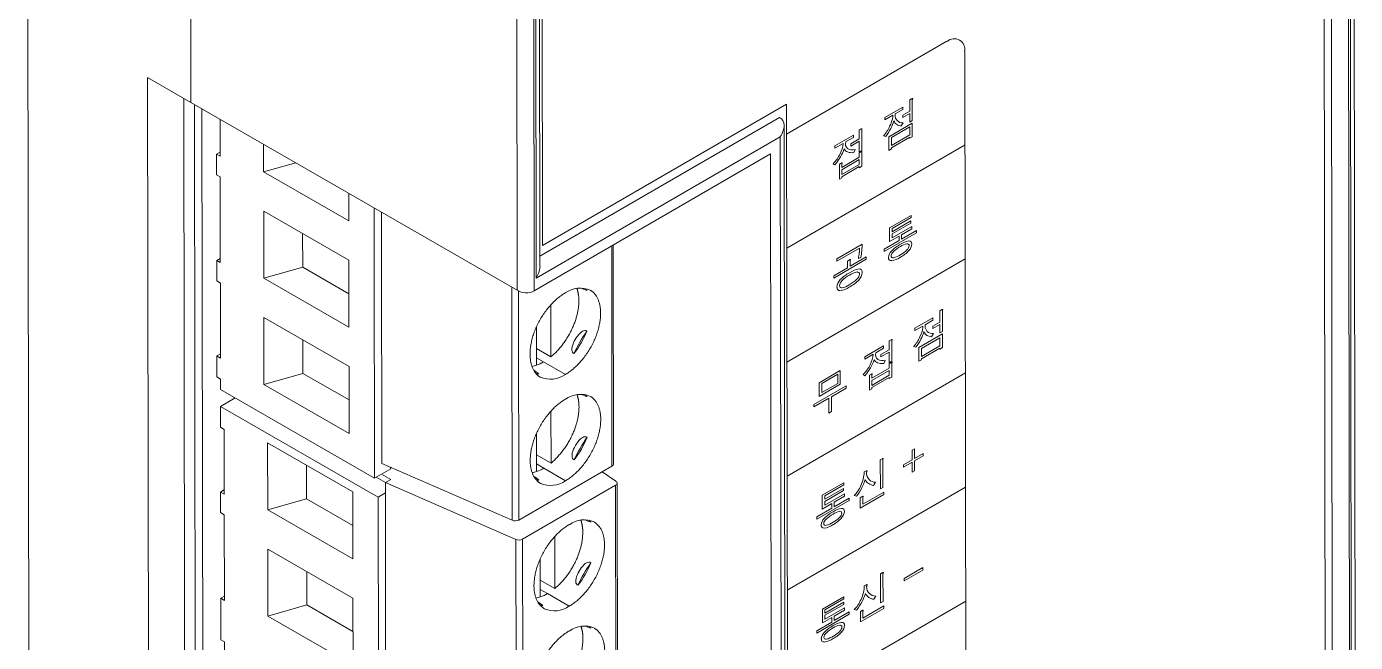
# Model space of a CAD drawing. Header units: millimetres. Extents: x 8533 to 164433, y 5768 to 115327.
# Drawn here: x 71557 to 72464, y 109685 to 110106 of the extents above; entities that cross this region are included whole.
import ezdxf

# ---------------------------------------------------------------- set-up
doc = ezdxf.new("R2010")
doc.units = ezdxf.units.MM
doc.header["$LTSCALE"] = 250
doc.layers.add('Smoke', color=5, linetype='Continuous')

msp = doc.modelspace()

# ---------------------------------------------------------------- linework, layer by layer
at = {"layer": 'Smoke', "color": 7, "linetype": 'Continuous', "lineweight": 20}
for p, q in [((72443.73, 109542.55, -0.36), (72441.91, 110892.14, -0.36)), ((72446.85, 110893.58, -0.36), (72448.67, 109546.83, -0.36)), ((72458.61, 110893.25, -0.36), (72460.43, 109546.49, -0.36)), ((72461.65, 109547.2, -0.36), (72459.84, 110893.96, -0.36)), ((72464.28, 109550.32, -0.36), (72462.47, 110897.09, -0.36)), ((71558.34, 109417.08, -0.36), (71556.53, 110763.85, -0.36)), ((71668.8, 110053.77, -0.36), (71667.93, 110699.73, -0.36)), ((71907.2, 109941.54, -0.36), (71906.34, 110575, -0.36)), ((71908.03, 110582.93, -0.36), (71908.87, 109955.98, -0.36)), ((71890.73, 110571.5, -0.36), (71891.6, 109925.54, -0.36)), ((71902.48, 110571.16, -0.36), (71903.35, 109925.2, -0.36)), ((71904.57, 109933.77, -0.36), (71903.71, 110571.87, -0.36)), ((72075.73, 110032.18, -0.36), (72185.2, 110095.58, -0.36)), ((72197.57, 110088.46, -0.36), (72198.38, 109493.78, -0.36)), ((71639.23, 110070.79, -0.36), (71640.07, 109447.55, -0.36)), ((71668.8, 110053.77, -0.36), (71639.23, 110070.79, -0.36)), ((71664, 110050.54, -0.36), (71663.99, 110056.54, -0.36)), ((71664, 110050.54, -0.36), (71664.46, 109707.79, -0.36)), ((71668.8, 110053.77, -0.36), (71891.6, 109925.54, -0.36)), ((71671.27, 110052.35, -0.36), (71672.07, 109457.67, -0.36)), ((71677.17, 109454.74, -0.36), (71676.36, 110049.42, -0.36)), ((71908.87, 109955.98, -0.36), (72075.7, 110052.61, -0.36)), ((72075.7, 110052.61, -0.36), (72076.74, 109279.98, -0.36)), ((72142.87, 110043.56, -0.36), (72155.01, 110050.59, -0.36)), ((72149.81, 110046.01, -0.36), (72155.01, 110049.02, -0.36)), ((72155.01, 110049.02, -0.36), (72155.01, 110050.59, -0.36)), ((72159.85, 110047.78, -0.36), (72155.07, 110045.01, -0.36)), ((72161.05, 110056.18, -0.36), (72159.84, 110055.48, -0.36)), ((72159.84, 110055.48, -0.36), (72159.85, 110047.78, -0.36)), ((72161.57, 110041.33, -0.36), (72161.55, 110055.37, -0.36)), ((71688.78, 110016.99, -0.36), (71688.74, 110042.29, -0.36)), ((72070.77, 110043.6, -0.36), (71907.19, 109948.86, -0.36)), ((72142.87, 110041.99, -0.36), (72148.18, 110045.06, -0.36)), ((72142.87, 110043.56, -0.36), (72142.87, 110041.99, -0.36)), ((72145.55, 110030.39, -0.36), (72161.57, 110039.67, -0.36)), ((72148.18, 110045.06, -0.36), (72148.18, 110044.1, -0.36)), ((72149.81, 110045.11, -0.36), (72149.81, 110046.01, -0.36)), ((72154.08, 110037.8, -0.36), (72155.43, 110039.9, -0.36)), ((72155.07, 110043.41, -0.36), (72159.85, 110046.18, -0.36)), ((72155.07, 110045.01, -0.36), (72155.07, 110043.41, -0.36)), ((72159.85, 110046.18, -0.36), (72159.86, 110040.34, -0.36)), ((72159.86, 110040.34, -0.36), (72161.57, 110041.33, -0.36)), ((72161.59, 110030.37, -0.36), (72161.57, 110039.67, -0.36)), ((72071.4, 110030.39, -0.36), (71904.57, 109933.77, -0.36)), ((72072.45, 109258.19, -0.36), (72071.4, 110030.39, -0.36)), ((72075.07, 109265.97, -0.36), (72074.03, 110038.17, -0.36)), ((72108.69, 110024.14, -0.36), (72121.41, 110031.51, -0.36)), ((72116.06, 110026.81, -0.36), (72121.42, 110029.91, -0.36)), ((72121.42, 110029.91, -0.36), (72121.41, 110031.51, -0.36)), ((72126.69, 110035.7, -0.36), (72125.31, 110034.9, -0.36)), ((72125.31, 110034.9, -0.36), (72125.32, 110028.89, -0.36)), ((72127.02, 110021, -0.36), (72127, 110034.86, -0.36)), ((72141.95, 110031.04, -0.36), (72143.41, 110030.61, -0.36)), ((72145.55, 110030.39, -0.36), (72145.56, 110021.06, -0.36)), ((72147.29, 110029.8, -0.36), (72159.82, 110037.06, -0.36)), ((72159.82, 110031.57, -0.36), (72147.29, 110024.31, -0.36)), ((72147.29, 110029.8, -0.36), (72147.29, 110024.31, -0.36)), ((72147.3, 110022.77, -0.36), (72159.82, 110030.02, -0.36)), ((72159.82, 110037.06, -0.36), (72159.82, 110031.57, -0.36)), ((72159.82, 110030.02, -0.36), (72159.83, 110029.35, -0.36)), ((72159.83, 110029.35, -0.36), (72161.59, 110030.37, -0.36)), ((71718.47, 110006.32, -0.36), (71718.45, 110025.2, -0.36)), ((72075.84, 109954.28, -0.36), (72197.66, 110024.83, -0.36)), ((72108.69, 110022.54, -0.36), (72114.35, 110025.82, -0.36)), ((72108.69, 110024.14, -0.36), (72108.69, 110022.54, -0.36)), ((72119.61, 110025.58, -0.36), (72125.32, 110028.89, -0.36)), ((72119.61, 110023.95, -0.36), (72125.32, 110027.26, -0.36)), ((72119.61, 110025.58, -0.36), (72119.61, 110023.95, -0.36)), ((72121.53, 110019.51, -0.36), (72122.56, 110021.65, -0.36)), ((72125.32, 110027.26, -0.36), (72125.33, 110020.02, -0.36)), ((72125.33, 110020.02, -0.36), (72127.02, 110021, -0.36)), ((72145.56, 110021.06, -0.36), (72147.3, 110022.07, -0.36)), ((72147.3, 110022.07, -0.36), (72147.3, 110022.77, -0.36)), ((71686.3, 110018.42, -0.36), (71688.77, 110019.85, -0.36)), ((71686.32, 110004.42, -0.36), (71686.3, 110018.42, -0.36)), ((71688.78, 110016.99, -0.36), (71686.3, 110018.42, -0.36)), ((71718.47, 110006.32, -0.36), (71740.43, 110012.54, -0.36)), ((71903.35, 109925.2, -0.36), (72064.62, 110018.6, -0.36)), ((72064.62, 110018.6, -0.36), (72065.46, 109395.36, -0.36)), ((72107.57, 110011.92, -0.36), (72108.71, 110011.12, -0.36)), ((72113.08, 110012.29, -0.36), (72111.8, 110011.54, -0.36)), ((72111.8, 110011.54, -0.36), (72111.81, 110001.34, -0.36)), ((72125.33, 110016.3, -0.36), (72113.44, 110009.41, -0.36)), ((72113.44, 110007.84, -0.36), (72125.34, 110014.73, -0.36)), ((72113.44, 110009.41, -0.36), (72113.44, 110011.62, -0.36)), ((72125.34, 110011.48, -0.36), (72113.45, 110004.59, -0.36)), ((72126.44, 110020.02, -0.36), (72125.33, 110019.38, -0.36)), ((72125.33, 110019.38, -0.36), (72125.33, 110016.3, -0.36)), ((72125.34, 110014.73, -0.36), (72125.34, 110011.48, -0.36)), ((72127.03, 110010.16, -0.36), (72127.02, 110019.34, -0.36)), ((71686.32, 110004.42, -0.36), (71688.79, 110002.99, -0.36)), ((71688.87, 109944.44, -0.36), (71688.79, 110002.99, -0.36)), ((71688.79, 110002.85, -0.36), (71688.79, 110002.99, -0.36)), ((71776.65, 109972.84, -0.36), (71718.47, 110006.32, -0.36)), ((72113.44, 110007.84, -0.36), (72113.45, 110004.59, -0.36)), ((72113.45, 110003.07, -0.36), (72125.34, 110009.96, -0.36)), ((72113.45, 110002.29, -0.36), (72113.45, 110003.07, -0.36)), ((72125.34, 110009.18, -0.36), (72127.03, 110010.16, -0.36)), ((72125.34, 110009.96, -0.36), (72125.34, 110009.18, -0.36)), ((72111.81, 110001.34, -0.36), (72113.45, 110002.29, -0.36)), ((71776.62, 109991.71, -0.36), (71776.65, 109972.84, -0.36)), ((71718.51, 109979.47, -0.36), (71776.69, 109945.99, -0.36)), ((71718.57, 109933.77, -0.36), (71718.51, 109979.47, -0.36)), ((71793.99, 109952.41, -0.36), (71793.95, 109981.74, -0.36)), ((71798.94, 109955.27, -0.36), (71798.9, 109978.89, -0.36)), ((72146.06, 109968.17, -0.36), (72160.73, 109976.66, -0.36)), ((72147.77, 109967.7, -0.36), (72160.73, 109975.21, -0.36)), ((72160.73, 109975.21, -0.36), (72160.73, 109976.66, -0.36)), ((72146.06, 109968.17, -0.36), (72146.08, 109958.75, -0.36)), ((72147.78, 109965.41, -0.36), (72147.77, 109967.7, -0.36)), ((72160.63, 109972.85, -0.36), (72147.78, 109965.41, -0.36)), ((72147.78, 109963.95, -0.36), (72160.63, 109971.4, -0.36)), ((72161.19, 109969.07, -0.36), (72147.78, 109961.31, -0.36)), ((72154.2, 109963.46, -0.36), (72161.19, 109967.51, -0.36)), ((72164.41, 109966.23, -0.36), (72154.21, 109960.32, -0.36)), ((72160.63, 109971.4, -0.36), (72160.63, 109972.85, -0.36)), ((72161.19, 109967.51, -0.36), (72161.19, 109969.07, -0.36)), ((72164.41, 109964.63, -0.36), (72164.41, 109966.23, -0.36)), ((71745.15, 109941.3, -0.36), (71745.12, 109964.15, -0.36)), ((72110.1, 109946.99, -0.36), (72127.25, 109956.93, -0.36)), ((72142.36, 109951.86, -0.36), (72164.41, 109964.63, -0.36)), ((72152.57, 109959.37, -0.36), (72142.36, 109953.46, -0.36)), ((72146.08, 109958.75, -0.36), (72152.57, 109962.51, -0.36)), ((72147.78, 109961.31, -0.36), (72147.78, 109963.95, -0.36)), ((72152.57, 109962.51, -0.36), (72152.57, 109959.37, -0.36)), ((72154.21, 109960.32, -0.36), (72154.2, 109963.46, -0.36)), ((71794.2, 109797.2, -0.36), (71793.99, 109952.41, -0.36)), ((71799.13, 109807.2, -0.36), (71798.94, 109955.27, -0.36)), ((71956.43, 109805.42, -0.36), (71956.23, 109955.83, -0.36)), ((71957.46, 109806.83, -0.36), (71957.25, 109956.42, -0.36)), ((72110.1, 109945.42, -0.36), (72125.49, 109954.34, -0.36)), ((72130.13, 109948.27, -0.36), (72119.12, 109941.89, -0.36)), ((72130.14, 109946.67, -0.36), (72130.13, 109948.27, -0.36)), ((72142.36, 109953.46, -0.36), (72142.36, 109951.86, -0.36)), ((71686.4, 109945.87, -0.36), (71688.87, 109947.3, -0.36)), ((71686.42, 109931.87, -0.36), (71686.4, 109945.87, -0.36)), ((71688.87, 109944.44, -0.36), (71686.4, 109945.87, -0.36)), ((71718.57, 109933.77, -0.36), (71745.15, 109941.3, -0.36)), ((71776.72, 109923.14, -0.36), (71745.15, 109941.3, -0.36)), ((71776.69, 109945.99, -0.36), (71776.75, 109900.29, -0.36)), ((72075.94, 109876.37, -0.36), (72197.76, 109946.93, -0.36)), ((72107.87, 109935.38, -0.36), (72117.38, 109940.88, -0.36)), ((72107.88, 109933.78, -0.36), (72130.14, 109946.67, -0.36)), ((72110.1, 109946.99, -0.36), (72110.1, 109945.42, -0.36)), ((72118.68, 109946.23, -0.36), (72117.38, 109945.48, -0.36)), ((72117.38, 109945.48, -0.36), (72117.38, 109940.88, -0.36)), ((72119.12, 109941.89, -0.36), (72119.11, 109945.38, -0.36)), ((72124.72, 109947.29, -0.36), (72126.41, 109947.83, -0.36)), ((71686.42, 109931.87, -0.36), (71688.89, 109930.44, -0.36)), ((71688.96, 109879.17, -0.36), (71688.89, 109930.44, -0.36)), ((71776.75, 109900.29, -0.36), (71718.57, 109933.77, -0.36)), ((72107.87, 109935.38, -0.36), (72107.88, 109933.78, -0.36)), ((71888.07, 109927.57, -0.36), (71888.08, 109915.72, -0.36)), ((71892.66, 109924.98, -0.36), (71892.67, 109913.69, -0.36)), ((71888.08, 109915.72, -0.36), (71888.28, 109768.4, -0.36)), ((71892.67, 109913.68, -0.36), (71892.87, 109768.58, -0.36)), ((71914.68, 109880, -0.36), (71914.63, 109915.52, -0.36)), ((72181.59, 109912.15, -0.36), (72180.39, 109911.45, -0.36)), ((71718.61, 109906.92, -0.36), (71776.78, 109873.44, -0.36)), ((71718.67, 109861.22, -0.36), (71718.61, 109906.92, -0.36)), ((72163.41, 109899.52, -0.36), (72175.56, 109906.56, -0.36)), ((72170.36, 109901.98, -0.36), (72175.56, 109904.99, -0.36)), ((72175.56, 109904.99, -0.36), (72175.56, 109906.56, -0.36)), ((72180.4, 109903.75, -0.36), (72175.62, 109900.98, -0.36)), ((72180.39, 109911.45, -0.36), (72180.4, 109903.75, -0.36)), ((72182.12, 109897.3, -0.36), (72182.1, 109911.34, -0.36)), ((71904.79, 109874.27, -0.36), (71904.76, 109900.31, -0.36)), ((72163.41, 109897.96, -0.36), (72168.72, 109901.03, -0.36)), ((72163.41, 109899.52, -0.36), (72163.41, 109897.96, -0.36)), ((72166.1, 109886.36, -0.36), (72182.12, 109895.64, -0.36)), ((72168.72, 109901.03, -0.36), (72168.72, 109900.07, -0.36)), ((72170.36, 109901.08, -0.36), (72170.36, 109901.98, -0.36)), ((72174.62, 109893.77, -0.36), (72175.98, 109895.87, -0.36)), ((72175.62, 109899.38, -0.36), (72180.4, 109902.15, -0.36)), ((72175.62, 109900.98, -0.36), (72175.62, 109899.38, -0.36)), ((72180.4, 109902.15, -0.36), (72180.41, 109896.31, -0.36)), ((72180.41, 109896.31, -0.36), (72182.12, 109897.3, -0.36)), ((72182.13, 109886.34, -0.36), (72182.12, 109895.64, -0.36)), ((71745.25, 109868.75, -0.36), (71745.22, 109891.6, -0.36)), ((71914.68, 109880, -0.36), (71904.78, 109885.7, -0.36)), ((72129.23, 109880.11, -0.36), (72141.96, 109887.48, -0.36)), ((72136.61, 109882.78, -0.36), (72141.96, 109885.88, -0.36)), ((72140.15, 109881.55, -0.36), (72145.86, 109884.85, -0.36)), ((72141.96, 109885.88, -0.36), (72141.96, 109887.48, -0.36)), ((72147.24, 109891.67, -0.36), (72145.86, 109890.87, -0.36)), ((72145.86, 109890.87, -0.36), (72145.86, 109884.85, -0.36)), ((72147.56, 109876.97, -0.36), (72147.54, 109890.83, -0.36)), ((72162.5, 109887.01, -0.36), (72163.96, 109886.58, -0.36)), ((72166.1, 109886.36, -0.36), (72166.11, 109877.03, -0.36)), ((72167.83, 109885.77, -0.36), (72180.36, 109893.03, -0.36)), ((72167.83, 109885.77, -0.36), (72167.84, 109880.28, -0.36)), ((72180.37, 109887.53, -0.36), (72167.84, 109880.28, -0.36)), ((72167.84, 109878.74, -0.36), (72180.37, 109885.99, -0.36)), ((72180.36, 109893.03, -0.36), (72180.37, 109887.53, -0.36)), ((72180.37, 109885.32, -0.36), (72182.13, 109886.34, -0.36)), ((72180.37, 109885.99, -0.36), (72180.37, 109885.32, -0.36)), ((71686.49, 109880.6, -0.36), (71688.96, 109882.03, -0.36)), ((71686.5, 109866.32, -0.36), (71686.49, 109880.6, -0.36)), ((71688.96, 109879.17, -0.36), (71686.49, 109880.6, -0.36)), ((71904.78, 109879.39, -0.36), (71909.74, 109876.55, -0.36)), ((71909.74, 109876.55, -0.36), (71924.59, 109868, -0.36)), ((72129.23, 109880.11, -0.36), (72129.24, 109878.51, -0.36)), ((72129.24, 109878.51, -0.36), (72134.9, 109881.79, -0.36)), ((72140.15, 109881.55, -0.36), (72140.16, 109879.92, -0.36)), ((72140.16, 109879.92, -0.36), (72145.87, 109883.23, -0.36)), ((72142.08, 109875.48, -0.36), (72143.11, 109877.61, -0.36)), ((72145.87, 109883.23, -0.36), (72145.88, 109875.99, -0.36)), ((72145.88, 109875.99, -0.36), (72147.56, 109876.97, -0.36)), ((72146.98, 109875.99, -0.36), (72145.88, 109875.35, -0.36)), ((72145.88, 109875.35, -0.36), (72145.88, 109872.27, -0.36)), ((72147.58, 109866.12, -0.36), (72147.56, 109875.31, -0.36)), ((72166.11, 109877.03, -0.36), (72167.84, 109878.04, -0.36)), ((72167.84, 109878.04, -0.36), (72167.84, 109878.74, -0.36)), ((71688.98, 109864.89, -0.36), (71686.5, 109866.32, -0.36)), ((71718.67, 109861.22, -0.36), (71745.25, 109868.75, -0.36)), ((71776.81, 109850.59, -0.36), (71745.25, 109868.75, -0.36)), ((71776.78, 109873.44, -0.36), (71776.84, 109827.74, -0.36)), ((72076.05, 109798.47, -0.36), (72197.87, 109869.02, -0.36)), ((72097.95, 109862.34, -0.36), (72112.38, 109870.69, -0.36)), ((72099.71, 109861.84, -0.36), (72110.68, 109868.19, -0.36)), ((72110.68, 109868.19, -0.36), (72110.68, 109861.92, -0.36)), ((72112.4, 109861.37, -0.36), (72112.38, 109870.69, -0.36)), ((72128.12, 109867.89, -0.36), (72129.25, 109867.09, -0.36)), ((72133.63, 109868.25, -0.36), (72132.35, 109867.51, -0.36)), ((72132.35, 109867.51, -0.36), (72132.36, 109857.31, -0.36)), ((72133.99, 109865.38, -0.36), (72133.98, 109867.59, -0.36)), ((72145.88, 109872.27, -0.36), (72133.99, 109865.38, -0.36)), ((72133.99, 109863.81, -0.36), (72145.88, 109870.7, -0.36)), ((72145.89, 109867.44, -0.36), (72133.99, 109860.56, -0.36)), ((72145.88, 109870.7, -0.36), (72145.89, 109867.44, -0.36)), ((71688.99, 109857.75, -0.36), (71688.98, 109864.89, -0.36)), ((71688.99, 109857.75, -0.36), (71794.2, 109797.2, -0.36)), ((71776.84, 109827.74, -0.36), (71718.67, 109861.22, -0.36)), ((72094.34, 109847.51, -0.36), (72116.4, 109860.28, -0.36)), ((72097.95, 109862.34, -0.36), (72097.96, 109853.01, -0.36)), ((72097.96, 109853.01, -0.36), (72112.4, 109861.37, -0.36)), ((72099.71, 109861.84, -0.36), (72099.72, 109855.57, -0.36)), ((72110.68, 109861.92, -0.36), (72099.72, 109855.57, -0.36)), ((72106.42, 109852.82, -0.36), (72116.4, 109858.6, -0.36)), ((72116.4, 109858.6, -0.36), (72116.4, 109860.28, -0.36)), ((72132.36, 109857.31, -0.36), (72134, 109858.26, -0.36)), ((72133.99, 109863.81, -0.36), (72133.99, 109860.56, -0.36)), ((72134, 109859.04, -0.36), (72145.89, 109865.93, -0.36)), ((72134, 109858.26, -0.36), (72134, 109859.04, -0.36)), ((72145.89, 109865.15, -0.36), (72147.58, 109866.12, -0.36)), ((72145.89, 109865.93, -0.36), (72145.89, 109865.15, -0.36)), ((71689.01, 109846.21, -0.36), (71699, 109851.99, -0.36)), ((72094.35, 109845.82, -0.36), (72104.63, 109851.78, -0.36)), ((72104.63, 109851.78, -0.36), (72104.65, 109841.61, -0.36)), ((72106.43, 109842.64, -0.36), (72106.42, 109852.82, -0.36)), ((71689.02, 109831.93, -0.36), (71689.01, 109846.21, -0.36)), ((71689.01, 109846.21, -0.36), (71796.69, 109784.23, -0.36)), ((71914.78, 109807.45, -0.36), (71914.73, 109842.97, -0.36)), ((72094.34, 109847.51, -0.36), (72094.35, 109845.82, -0.36)), ((72104.65, 109841.61, -0.36), (72106.43, 109842.64, -0.36)), ((71689.02, 109831.93, -0.36), (71691.5, 109830.5, -0.36)), ((71691.56, 109786.23, -0.36), (71691.5, 109830.5, -0.36)), ((71721.2, 109821.26, -0.36), (71779.37, 109787.78, -0.36)), ((71721.26, 109775.56, -0.36), (71721.2, 109821.26, -0.36)), ((71904.89, 109801.73, -0.36), (71904.85, 109827.76, -0.36)), ((71914.78, 109807.45, -0.36), (71904.87, 109813.15, -0.36)), ((72163.03, 109817.17, -0.36), (72161.47, 109816.27, -0.36)), ((72161.47, 109816.27, -0.36), (72161.48, 109809.61, -0.36)), ((72163.03, 109817.17, -0.36), (72163.04, 109810.52, -0.36)), ((72168.9, 109813.91, -0.36), (72163.04, 109810.52, -0.36)), ((72163.04, 109808.92, -0.36), (72168.9, 109812.31, -0.36)), ((72168.9, 109812.31, -0.36), (72168.9, 109813.91, -0.36)), ((71747.84, 109783.09, -0.36), (71747.81, 109805.94, -0.36)), ((71794.2, 109797.2, -0.36), (71805.32, 109803.64, -0.36)), ((71888.28, 109768.4, -0.36), (71799.13, 109807.2, -0.36)), ((71805.32, 109803.64, -0.36), (71804.86, 109804.71, -0.36)), ((71956.43, 109805.4, -0.36), (71892.87, 109768.58, -0.36)), ((71904.88, 109806.85, -0.36), (71909.83, 109804, -0.36)), ((71909.83, 109804, -0.36), (71924.69, 109795.45, -0.36)), ((72140.89, 109810.28, -0.36), (72139.73, 109809.62, -0.36)), ((72139.73, 109809.62, -0.36), (72139.76, 109789.82, -0.36)), ((72141.47, 109790.81, -0.36), (72141.44, 109809.5, -0.36)), ((72161.48, 109809.61, -0.36), (72155.64, 109806.23, -0.36)), ((72155.64, 109806.23, -0.36), (72155.65, 109804.64, -0.36)), ((72155.65, 109804.64, -0.36), (72161.48, 109808.02, -0.36)), ((72161.48, 109808.02, -0.36), (72161.49, 109801.21, -0.36)), ((72163.05, 109802.12, -0.36), (72163.04, 109808.92, -0.36)), ((71801.75, 109794.16, -0.36), (71795.33, 109797.85, -0.36)), ((71798.92, 109799.93, -0.36), (71805.33, 109796.24, -0.36)), ((71805.33, 109796.24, -0.36), (71801.63, 109794.09, -0.36)), ((71801.63, 109794.09, -0.36), (71890.77, 109755.28, -0.36)), ((71801.63, 109794.09, -0.36), (71801.64, 109787.09, -0.36)), ((71959.14, 109795.01, -0.36), (71949.75, 109801.53, -0.36)), ((71959.95, 109793.72, -0.36), (71960.24, 109576.07, -0.36)), ((72100.05, 109785.47, -0.36), (72114.71, 109793.96, -0.36)), ((72114.71, 109792.5, -0.36), (72114.71, 109793.96, -0.36)), ((72130.08, 109802.1, -0.36), (72128.69, 109801.39, -0.36)), ((72135.18, 109792.2, -0.36), (72136.48, 109794.44, -0.36)), ((72161.49, 109801.21, -0.36), (72163.05, 109802.12, -0.36)), ((71689.08, 109787.66, -0.36), (71691.56, 109789.09, -0.36)), ((71689.1, 109773.66, -0.36), (71689.08, 109787.66, -0.36)), ((71691.56, 109786.23, -0.36), (71689.08, 109787.66, -0.36)), ((71779.37, 109787.78, -0.36), (71779.43, 109742.08, -0.36)), ((71796.69, 109784.23, -0.36), (71801.64, 109787.09, -0.36)), ((71801.82, 109648.99, -0.36), (71801.64, 109787.09, -0.36)), ((71895.36, 109755.47, -0.36), (71958.92, 109792.29, -0.36)), ((71958.92, 109792.29, -0.36), (71959.22, 109574.64, -0.36)), ((72076.15, 109720.56, -0.36), (72197.97, 109791.12, -0.36)), ((72100.05, 109785.47, -0.36), (72100.06, 109776.05, -0.36)), ((72101.76, 109785, -0.36), (72114.71, 109792.5, -0.36)), ((72114.61, 109790.15, -0.36), (72101.76, 109782.71, -0.36)), ((72101.76, 109781.25, -0.36), (72114.61, 109788.69, -0.36)), ((72101.76, 109782.71, -0.36), (72101.76, 109785, -0.36)), ((72115.17, 109786.37, -0.36), (72101.77, 109778.61, -0.36)), ((72108.19, 109780.76, -0.36), (72115.17, 109784.8, -0.36)), ((72114.61, 109788.69, -0.36), (72114.61, 109790.15, -0.36)), ((72115.17, 109784.8, -0.36), (72115.17, 109786.37, -0.36)), ((72121.85, 109785.26, -0.36), (72123.38, 109784.84, -0.36)), ((72127.33, 109784.54, -0.36), (72126.05, 109783.8, -0.36)), ((72126.06, 109776.71, -0.36), (72142.13, 109786.02, -0.36)), ((72142.13, 109787.64, -0.36), (72127.77, 109779.33, -0.36)), ((72139.76, 109789.82, -0.36), (72141.47, 109790.81, -0.36)), ((72142.13, 109786.02, -0.36), (72142.13, 109787.64, -0.36)), ((71721.26, 109775.56, -0.36), (71747.84, 109783.09, -0.36)), ((71779.43, 109742.08, -0.36), (71721.26, 109775.56, -0.36)), ((71779.4, 109764.93, -0.36), (71747.84, 109783.09, -0.36)), ((71796.99, 109566.44, -0.36), (71796.69, 109784.23, -0.36)), ((72106.55, 109776.67, -0.36), (72096.34, 109770.76, -0.36)), ((72096.35, 109769.16, -0.36), (72118.4, 109781.93, -0.36)), ((72100.06, 109776.05, -0.36), (72106.55, 109779.81, -0.36)), ((72101.77, 109778.61, -0.36), (72101.76, 109781.25, -0.36)), ((72106.55, 109779.81, -0.36), (72106.55, 109776.67, -0.36)), ((72118.4, 109783.53, -0.36), (72108.19, 109777.62, -0.36)), ((72108.19, 109777.62, -0.36), (72108.19, 109780.76, -0.36)), ((72118.4, 109781.93, -0.36), (72118.4, 109783.53, -0.36)), ((72126.05, 109783.8, -0.36), (72126.06, 109776.71, -0.36)), ((72127.77, 109779.33, -0.36), (72127.76, 109783.86, -0.36)), ((71689.1, 109773.66, -0.36), (71691.58, 109772.23, -0.36)), ((71691.66, 109713.68, -0.36), (71691.58, 109772.23, -0.36)), ((72096.34, 109770.76, -0.36), (72096.35, 109769.16, -0.36)), ((71917.37, 109721.79, -0.36), (71917.32, 109757.31, -0.36)), ((71721.29, 109748.71, -0.36), (71779.47, 109715.23, -0.36)), ((71721.36, 109703.01, -0.36), (71721.29, 109748.71, -0.36)), ((71890.77, 109755.28, -0.36), (71891.26, 109392.54, -0.36)), ((71895.36, 109755.47, -0.36), (71895.85, 109392.73, -0.36)), ((71907.48, 109716.06, -0.36), (71907.44, 109742.1, -0.36)), ((71747.94, 109710.54, -0.36), (71747.91, 109733.39, -0.36)), ((72140.99, 109732.52, -0.36), (72139.84, 109731.85, -0.36)), ((72139.84, 109731.85, -0.36), (72139.86, 109712.05, -0.36)), ((72141.57, 109713.04, -0.36), (72141.55, 109731.73, -0.36)), ((72156, 109728.61, -0.36), (72168.83, 109736.04, -0.36)), ((72156, 109727.01, -0.36), (72168.83, 109734.44, -0.36)), ((72168.83, 109734.44, -0.36), (72168.83, 109736.04, -0.36)), ((71917.37, 109721.79, -0.36), (71907.46, 109727.49, -0.36)), ((71907.47, 109721.18, -0.36), (71912.42, 109718.33, -0.36)), ((72130.18, 109724.34, -0.36), (72128.8, 109723.62, -0.36)), ((72156, 109728.61, -0.36), (72156, 109727.01, -0.36)), ((71689.18, 109715.11, -0.36), (71691.65, 109716.54, -0.36)), ((71689.2, 109701.11, -0.36), (71689.18, 109715.11, -0.36)), ((71691.66, 109713.68, -0.36), (71689.18, 109715.11, -0.36)), ((71779.47, 109715.23, -0.36), (71779.53, 109669.53, -0.36)), ((71912.42, 109718.33, -0.36), (71927.28, 109709.79, -0.36)), ((72076.26, 109642.66, -0.36), (72198.08, 109713.21, -0.36)), ((72100.15, 109707.7, -0.36), (72114.81, 109716.19, -0.36)), ((72101.86, 109707.24, -0.36), (72114.82, 109714.74, -0.36)), ((72114.72, 109712.38, -0.36), (72101.87, 109704.94, -0.36)), ((72114.72, 109710.93, -0.36), (72114.72, 109712.38, -0.36)), ((72114.82, 109714.74, -0.36), (72114.81, 109716.19, -0.36)), ((72135.28, 109714.43, -0.36), (72136.59, 109716.67, -0.36)), ((72139.86, 109712.05, -0.36), (72141.57, 109713.04, -0.36)), ((71664.48, 109693.51, -0.36), (71664.46, 109707.79, -0.36)), ((71721.36, 109703.01, -0.36), (71747.94, 109710.54, -0.36)), ((71779.53, 109669.53, -0.36), (71721.36, 109703.01, -0.36)), ((71779.5, 109692.38, -0.36), (71747.94, 109710.54, -0.36)), ((72096.45, 109691.39, -0.36), (72118.5, 109704.17, -0.36)), ((72100.15, 109707.7, -0.36), (72100.17, 109698.29, -0.36)), ((72101.87, 109704.94, -0.36), (72101.86, 109707.24, -0.36)), ((72101.87, 109703.49, -0.36), (72114.72, 109710.93, -0.36)), ((72115.28, 109708.61, -0.36), (72101.87, 109700.84, -0.36)), ((72101.87, 109700.84, -0.36), (72101.87, 109703.49, -0.36)), ((72108.29, 109702.99, -0.36), (72115.28, 109707.04, -0.36)), ((72118.5, 109705.76, -0.36), (72108.29, 109699.85, -0.36)), ((72108.29, 109699.85, -0.36), (72108.29, 109702.99, -0.36)), ((72115.28, 109707.04, -0.36), (72115.28, 109708.61, -0.36)), ((72118.5, 109704.17, -0.36), (72118.5, 109705.76, -0.36)), ((72121.95, 109707.5, -0.36), (72123.49, 109707.08, -0.36)), ((72127.44, 109706.78, -0.36), (72126.16, 109706.03, -0.36)), ((72126.16, 109706.03, -0.36), (72126.17, 109698.94, -0.36)), ((72126.17, 109698.94, -0.36), (72142.23, 109708.25, -0.36)), ((72142.23, 109709.88, -0.36), (72127.87, 109701.56, -0.36)), ((72127.87, 109701.56, -0.36), (72127.87, 109706.09, -0.36)), ((72142.23, 109708.25, -0.36), (72142.23, 109709.88, -0.36)), ((71689.22, 109686.83, -0.36), (71689.2, 109701.11, -0.36)), ((72106.66, 109698.9, -0.36), (72096.45, 109692.99, -0.36)), ((72100.17, 109698.29, -0.36), (72106.66, 109702.04, -0.36)), ((72106.66, 109702.04, -0.36), (72106.66, 109698.9, -0.36)), ((71664.48, 109693.51, -0.36), (71664.79, 109461.86, -0.36)), ((71689.22, 109686.83, -0.36), (71691.7, 109685.4, -0.36)), ((71691.75, 109648.41, -0.36), (71691.7, 109685.4, -0.36)), ((72096.45, 109692.99, -0.36), (72096.45, 109691.39, -0.36))]:
    msp.add_line(p, q, dxfattribs=at)
for centre, radius, start, end in [((72190.3, 110090.13, -0.36), 7.19, 347.02014, 133.13484), ((72068.15, 110038.31, -0.36), 5.88, 358.63444, 63.70518), ((72131.21, 110045.99, -0.36), 17.12, 330.10235, 353.65753), ((72122.74, 110048.99, -0.36), 27.39, 331.76169, 343.69058), ((72153.04, 110042.4, -0.36), 4.18, 195.36579, 241.05497), ((72154.99, 110045.06, -0.36), 5.18, 179.49392, 224.21881), ((72154.4, 110044.45, -0.36), 6.66, 239.34816, 267.23998), ((72154.88, 110044.8, -0.36), 4.92, 222.9581, 276.47738), ((72057.65, 110039.6, -0.36), 16.5, 326.20323, 355.0036), ((72123.21, 110047.56, -0.36), 25.01, 318.61754, 336.12264), ((72119.5, 110049.62, -0.36), 30.56, 321.51961, 333.58928), ((72095.43, 110027.63, -0.36), 19.02, 332.00616, 354.52267), ((72085.55, 110032.32, -0.36), 31.21, 329.70854, 340.71957), ((72119.02, 110024.35, -0.36), 4.65, 210.16449, 248.60796), ((72120, 110025.42, -0.36), 4.1, 160.53566, 230.60975), ((72120.66, 110028.46, -0.36), 7.02, 242.41252, 285.59284), ((72085.97, 110031.82, -0.36), 29.37, 317.34436, 333.45887), ((72073.14, 110039.98, -0.36), 45.79, 320.93912, 329.25859), ((72120.36, 110028.04, -0.36), 8.6, 249.32488, 277.82894), ((72127.36, 110018.94, -0.36), 1.4, 96.87412, 130.3817), ((72165.44, 109934.69, -0.36), 25.25, 118.24541, 135.8333), ((72160.52, 109944.96, -0.36), 12.55, 102.03591, 124.00083), ((72161.52, 109945.44, -0.36), 13.99, 99.43364, 124.93164), ((72158.35, 109956.17, -0.36), 1.07, 353.13013, 113.22663), ((72154.2, 109957.67, -0.36), 7.08, 315.17078, 355.70885), ((72159.52, 109957.5, -0.36), 1.69, 348.28956, 99.58066), ((72096.29, 109954.16, -0.36), 29.25, 346.42508, 353.82976), ((72086.73, 109955.97, -0.36), 40.51, 348.40123, 354.94969), ((72151.9, 109947.38, -0.36), 6.64, 132.94925, 175.28233), ((72147.1, 109947.51, -0.36), 1.78, 166.97794, 277.93643), ((72151.55, 109948.3, -0.36), 4.53, 128.97729, 172.3117), ((72148.23, 109948.78, -0.36), 1.14, 174.21166, 293.25545), ((72145.17, 109959.97, -0.36), 14.46, 278.71326, 305.0659), ((72164.09, 109935.75, -0.36), 22.3, 118.37098, 133.73929), ((72145.4, 109961.92, -0.36), 14.65, 283.09051, 303.8792), ((72143.42, 109966.81, -0.36), 21.25, 298.31633, 318.18224), ((72144.86, 109965.85, -0.36), 18.32, 298.43536, 315.48962), ((72154.79, 109956.55, -0.36), 4.68, 311.39038, 353.64653), ((71890.82, 109942.98, -0.36), 16.5, 326.20323, 355.0036), ((72119.33, 109945.6, -0.36), 0.878, 87.60851, 135.25196), ((72128.41, 109923.6, -0.36), 16.87, 100.86435, 125.06478), ((72125.37, 109938.16, -0.36), 1.97, 343.80033, 93.91806), ((72117.55, 109927.31, -0.36), 7.48, 135.66919, 177.8049), ((72117.2, 109927.94, -0.36), 5.41, 132.55636, 173.49755), ((72131.01, 109914.14, -0.36), 26.36, 117.86935, 135.64134), ((72128.74, 109917.21, -0.36), 21.21, 118.39269, 135.91893), ((72107.26, 109949.9, -0.36), 23.56, 298.26298, 314.83738), ((72106.14, 109951.01, -0.36), 26.46, 297.95069, 316.20809), ((72126.33, 109924.72, -0.36), 13.51, 100.48893, 124.52617), ((72120.44, 109937.19, -0.36), 5.21, 310.57826, 352.19466), ((72124.26, 109936.65, -0.36), 1.31, 352.96555, 106.07787), ((72119.85, 109938.07, -0.36), 7.55, 315.0713, 356.26228), ((71897.82, 109934.6, -0.36), 10.91, 235.4905, 300.44421), ((71934.79, 109908.98, -0.36), 17.94, 67.56075, 124.92567), ((71946.46, 109948.3, -0.36), 24.03, 242.85537, 252.52361), ((72112.06, 109927.19, -0.36), 1.94, 168.42183, 273.20917), ((72113.12, 109928.47, -0.36), 1.26, 176.02592, 286.72102), ((72110.37, 109939.11, -0.36), 14.05, 277.37019, 305.42742), ((72111.33, 109939.51, -0.36), 12.53, 280.01569, 304.38876), ((71884.73, 109918.77, -0.36), 58.5, 321.31113, 338.84385), ((72040.66, 109829.02, -0.36), 122.42, 145.90125, 154.25373), ((72143.75, 109903.53, -0.36), 25.01, 318.61754, 336.12264), ((72151.76, 109901.96, -0.36), 17.12, 330.10235, 353.65753), ((72143.28, 109904.96, -0.36), 27.39, 331.76169, 343.69058), ((72173.58, 109898.37, -0.36), 4.18, 195.36579, 241.05497), ((72175.54, 109901.03, -0.36), 5.18, 179.49392, 224.21881), ((72174.94, 109900.42, -0.36), 6.66, 239.34816, 267.23998), ((72175.42, 109900.77, -0.36), 4.92, 222.9581, 276.47738), ((72140.05, 109905.59, -0.36), 30.56, 321.51961, 333.58928), ((71895.89, 109900.11, -0.36), 27.33, 289.02069, 300.44684), ((72115.98, 109883.6, -0.36), 19.02, 332.00616, 354.52267), ((72106.09, 109888.29, -0.36), 31.21, 329.70854, 340.71957), ((72139.57, 109880.32, -0.36), 4.65, 210.16449, 248.60796), ((72140.55, 109881.38, -0.36), 4.1, 160.53566, 230.60975), ((72140.9, 109884.01, -0.36), 8.6, 249.32488, 277.82894), ((72141.2, 109884.43, -0.36), 7.02, 242.41252, 285.59284), ((72147.91, 109874.9, -0.36), 1.4, 96.87412, 130.3817), ((71898.16, 109893.75, -0.36), 20.57, 280.2069, 288.8034), ((71890.21, 109850.55, -0.36), 24.03, 47.63137, 57.73721), ((71914.32, 109882.71, -0.36), 17.94, 247.56075, 304.92567), ((72106.52, 109887.79, -0.36), 29.37, 317.34436, 333.45887), ((72093.69, 109895.95, -0.36), 45.79, 320.93912, 329.25859), ((71934.88, 109836.43, -0.36), 17.94, 67.56075, 124.92567), ((71946.56, 109875.75, -0.36), 24.03, 242.41779, 252.52361), ((71884.83, 109846.22, -0.36), 58.5, 321.31113, 338.84385), ((72040.76, 109756.47, -0.36), 122.42, 145.90125, 154.25373), ((71895.98, 109827.56, -0.36), 27.33, 289.02069, 300.44684), ((71955.73, 109807.03, -0.36), 1.76, 293.37754, 353.28211), ((71898.26, 109821.2, -0.36), 20.57, 280.2069, 288.8034), ((71890.3, 109778, -0.36), 24.03, 47.63137, 57.73721), ((71914.42, 109810.16, -0.36), 17.94, 247.56075, 304.92567), ((71958.22, 109793.92, -0.36), 1.76, 293.37754, 353.28211), ((71958.33, 109793.57, -0.36), 1.63, 5.18505, 60.65756), ((72099.63, 109804.03, -0.36), 29.34, 336.03519, 345.60299), ((72094.74, 109807.14, -0.36), 36.37, 333.24742, 342.54563), ((72110.26, 109801.63, -0.36), 18.44, 344.61635, 359.24388), ((72134.59, 109798.43, -0.36), 5.63, 203.13563, 240.52752), ((72136.59, 109800.64, -0.36), 6.3, 178.06262, 225.14136), ((72136.31, 109800.27, -0.36), 5.83, 224.54946, 271.69056), ((72111.12, 109796.64, -0.36), 15.64, 313.31834, 326.93428), ((72102.87, 109802.24, -0.36), 26.91, 319.68999, 334.7601), ((72100.73, 109803.62, -0.36), 28.17, 326.55721, 335.88513), ((72136.29, 109799.98, -0.36), 7.87, 235.24454, 261.81907), ((72115.51, 109762.74, -0.36), 13.99, 99.43364, 124.93164), ((72113.51, 109774.8, -0.36), 1.69, 348.28956, 99.58066), ((71890.38, 109773.6, -0.36), 5.61, 248.0322, 296.38464), ((71937.59, 109751.58, -0.36), 17.15, 66.88913, 126.76158), ((71949.15, 109790.09, -0.36), 24.03, 242.41779, 252.52361), ((72105.88, 109764.68, -0.36), 6.64, 132.94925, 175.28233), ((72105.54, 109765.6, -0.36), 4.53, 128.97729, 172.3117), ((72119.42, 109751.99, -0.36), 25.25, 118.24541, 135.8333), ((72118.07, 109753.05, -0.36), 22.3, 118.37098, 133.73929), ((72099.38, 109779.22, -0.36), 14.65, 283.09051, 303.8792), ((72114.5, 109762.26, -0.36), 12.55, 102.03591, 124.00083), ((72097.41, 109784.1, -0.36), 21.25, 298.31633, 318.18224), ((72098.84, 109783.14, -0.36), 18.32, 298.43536, 315.48962), ((72108.78, 109773.85, -0.36), 4.68, 311.39038, 353.64653), ((72112.33, 109773.46, -0.36), 1.07, 353.13013, 113.22663), ((72108.18, 109774.97, -0.36), 7.08, 315.17078, 355.70885), ((72101.09, 109764.81, -0.36), 1.78, 166.97794, 277.93643), ((72102.22, 109766.08, -0.36), 1.14, 174.21166, 293.25545), ((72099.15, 109777.27, -0.36), 14.46, 278.71326, 305.0659), ((71892.87, 109760.49, -0.36), 5.61, 248.0322, 296.38464), ((71887.42, 109760.56, -0.36), 58.5, 321.31113, 338.84385), ((72043.35, 109670.81, -0.36), 122.42, 145.90125, 154.25373), ((72110.36, 109723.86, -0.36), 18.44, 344.61635, 359.24388), ((72136.7, 109722.87, -0.36), 6.3, 178.06262, 225.14136), ((71900.85, 109735.54, -0.36), 20.57, 280.2069, 288.8034), ((71892.89, 109692.34, -0.36), 24.03, 47.63137, 57.73721), ((71898.57, 109741.9, -0.36), 27.33, 289.02069, 300.44684), ((72102.98, 109724.48, -0.36), 26.91, 319.68999, 334.7601), ((72100.83, 109725.86, -0.36), 28.17, 326.55721, 335.88513), ((72099.74, 109726.26, -0.36), 29.34, 336.03519, 345.60299), ((72094.85, 109729.37, -0.36), 36.37, 333.24742, 342.54563), ((72134.69, 109720.67, -0.36), 5.63, 203.13563, 240.52752), ((72136.4, 109722.21, -0.36), 7.87, 235.24454, 261.81907), ((72136.41, 109722.5, -0.36), 5.83, 224.54946, 271.69056), ((71916.89, 109723.69, -0.36), 17.15, 246.88913, 306.76158), ((72111.23, 109718.87, -0.36), 15.64, 313.31834, 326.93428), ((71937.69, 109679.03, -0.36), 17.15, 66.88913, 126.76158), ((71949.25, 109717.54, -0.36), 24.03, 242.41779, 252.52361), ((72119.53, 109674.23, -0.36), 25.25, 118.24541, 135.8333), ((72118.17, 109675.28, -0.36), 22.3, 118.37098, 133.73929), ((72114.6, 109684.49, -0.36), 12.55, 102.03591, 124.00083), ((72115.61, 109684.97, -0.36), 13.99, 99.43364, 124.93164), ((72108.88, 109696.08, -0.36), 4.68, 311.39038, 353.64653), ((72112.44, 109695.7, -0.36), 1.07, 353.13013, 113.22663), ((72108.29, 109697.2, -0.36), 7.08, 315.17078, 355.70885), ((72113.61, 109697.03, -0.36), 1.69, 348.28956, 99.58066), ((72105.98, 109686.91, -0.36), 6.64, 132.94925, 175.28233), ((72101.19, 109687.04, -0.36), 1.78, 166.97794, 277.93643), ((72105.64, 109687.83, -0.36), 4.53, 128.97729, 172.3117), ((72102.32, 109688.32, -0.36), 1.14, 174.21166, 293.25545), ((72099.26, 109699.5, -0.36), 14.46, 278.71326, 305.0659), ((72099.49, 109701.45, -0.36), 14.65, 283.09051, 303.8792), ((72097.51, 109706.34, -0.36), 21.25, 298.31633, 318.18224), ((72098.94, 109705.38, -0.36), 18.32, 298.43536, 315.48962)]:
    msp.add_arc(centre, radius, start, end, dxfattribs=at)
for points in [[(72161.83, 110056.43, -0.36), (72161.7, 110056.47, -0.36), (72161.05, 110056.18, -0.36)], [(72161.55, 110055.37, -0.36), (72161.55, 110055.54, -0.36), (72161.6, 110055.75, -0.36)], [(72161.6, 110055.75, -0.36), (72161.65, 110055.86, -0.36), (72161.75, 110056.09, -0.36)], [(72161.75, 110056.09, -0.36), (72161.9, 110056.39, -0.36), (72161.83, 110056.43, -0.36)], [(72127.2, 110035.85, -0.36), (72127.15, 110035.97, -0.36), (72126.69, 110035.7, -0.36)], [(72127, 110034.86, -0.36), (72127, 110034.98, -0.36), (72127.02, 110035.14, -0.36)], [(72127.02, 110035.14, -0.36), (72127.05, 110035.24, -0.36), (72127.12, 110035.43, -0.36)], [(72127.12, 110035.43, -0.36), (72127.25, 110035.79, -0.36), (72127.2, 110035.85, -0.36)], [(72113.71, 110012.56, -0.36), (72113.64, 110012.61, -0.36), (72113.08, 110012.29, -0.36)], [(72113.44, 110011.62, -0.36), (72113.44, 110011.73, -0.36), (72113.49, 110011.91, -0.36)], [(72113.49, 110011.91, -0.36), (72113.51, 110011.98, -0.36), (72113.61, 110012.18, -0.36)], [(72113.61, 110012.18, -0.36), (72113.76, 110012.5, -0.36), (72113.71, 110012.56, -0.36)], [(72127.02, 110019.34, -0.36), (72127.02, 110019.45, -0.36), (72127.04, 110019.61, -0.36)], [(72127.04, 110019.61, -0.36), (72127.07, 110019.69, -0.36), (72127.14, 110019.9, -0.36)], [(72127.14, 110019.9, -0.36), (72127.27, 110020.27, -0.36), (72127.19, 110020.31, -0.36)], [(72127.08, 109952.41, -0.36), (72127.26, 109954.54, -0.36), (72127.25, 109956.93, -0.36)], [(72125.49, 109954.34, -0.36), (72125.52, 109952.7, -0.36), (72125.37, 109951.01, -0.36)], [(72119.11, 109945.38, -0.36), (72119.11, 109945.52, -0.36), (72119.16, 109945.7, -0.36)], [(72119.16, 109945.7, -0.36), (72119.21, 109945.81, -0.36), (72119.26, 109946.02, -0.36)], [(72119.26, 109946.02, -0.36), (72119.41, 109946.39, -0.36), (72119.36, 109946.45, -0.36)], [(72182.37, 109912.4, -0.36), (72182.25, 109912.44, -0.36), (72181.59, 109912.15, -0.36)], [(72182.1, 109911.34, -0.36), (72182.1, 109911.51, -0.36), (72182.15, 109911.71, -0.36)], [(72182.15, 109911.71, -0.36), (72182.2, 109911.83, -0.36), (72182.3, 109912.06, -0.36)], [(72182.3, 109912.06, -0.36), (72182.45, 109912.35, -0.36), (72182.37, 109912.4, -0.36)], [(72147.74, 109891.82, -0.36), (72147.69, 109891.93, -0.36), (72147.24, 109891.67, -0.36)], [(72147.54, 109890.83, -0.36), (72147.54, 109890.95, -0.36), (72147.57, 109891.11, -0.36)], [(72147.57, 109891.11, -0.36), (72147.59, 109891.21, -0.36), (72147.67, 109891.4, -0.36)], [(72147.67, 109891.4, -0.36), (72147.79, 109891.76, -0.36), (72147.74, 109891.82, -0.36)], [(72147.56, 109875.31, -0.36), (72147.56, 109875.42, -0.36), (72147.59, 109875.58, -0.36)], [(72147.59, 109875.58, -0.36), (72147.61, 109875.65, -0.36), (72147.69, 109875.87, -0.36)], [(72147.69, 109875.87, -0.36), (72147.81, 109876.24, -0.36), (72147.74, 109876.28, -0.36)], [(72134.26, 109868.53, -0.36), (72134.18, 109868.57, -0.36), (72133.63, 109868.25, -0.36)], [(72133.98, 109867.59, -0.36), (72133.98, 109867.7, -0.36), (72134.03, 109867.88, -0.36)], [(72134.03, 109867.88, -0.36), (72134.06, 109867.95, -0.36), (72134.16, 109868.15, -0.36)], [(72134.16, 109868.15, -0.36), (72134.31, 109868.47, -0.36), (72134.26, 109868.53, -0.36)], [(72141.69, 109810.58, -0.36), (72141.57, 109810.59, -0.36), (72140.89, 109810.28, -0.36)], [(72141.44, 109809.5, -0.36), (72141.44, 109809.67, -0.36), (72141.49, 109809.88, -0.36)], [(72141.49, 109809.88, -0.36), (72141.54, 109809.99, -0.36), (72141.64, 109810.23, -0.36)], [(72141.64, 109810.23, -0.36), (72141.79, 109810.58, -0.36), (72141.69, 109810.58, -0.36)], [(72130.63, 109802.19, -0.36), (72130.56, 109802.29, -0.36), (72130.08, 109802.1, -0.36)], [(72130.28, 109800.85, -0.36), (72130.28, 109801.06, -0.36), (72130.36, 109801.33, -0.36)], [(72130.36, 109801.33, -0.36), (72130.41, 109801.48, -0.36), (72130.53, 109801.76, -0.36)], [(72130.53, 109801.76, -0.36), (72130.71, 109802.15, -0.36), (72130.63, 109802.19, -0.36)], [(72127.96, 109784.76, -0.36), (72127.86, 109784.82, -0.36), (72127.33, 109784.54, -0.36)], [(72127.91, 109784.41, -0.36), (72128.04, 109784.72, -0.36), (72127.96, 109784.76, -0.36)], [(72127.76, 109783.86, -0.36), (72127.76, 109784.01, -0.36), (72127.81, 109784.15, -0.36)], [(72127.81, 109784.15, -0.36), (72127.84, 109784.22, -0.36), (72127.91, 109784.41, -0.36)], [(72141.8, 109732.81, -0.36), (72141.67, 109732.82, -0.36), (72140.99, 109732.52, -0.36)], [(72141.55, 109731.73, -0.36), (72141.55, 109731.91, -0.36), (72141.6, 109732.11, -0.36)], [(72141.6, 109732.11, -0.36), (72141.65, 109732.23, -0.36), (72141.75, 109732.46, -0.36)], [(72141.75, 109732.46, -0.36), (72141.9, 109732.81, -0.36), (72141.8, 109732.81, -0.36)], [(72130.74, 109724.43, -0.36), (72130.66, 109724.53, -0.36), (72130.18, 109724.34, -0.36)], [(72130.39, 109723.09, -0.36), (72130.39, 109723.29, -0.36), (72130.46, 109723.57, -0.36)], [(72130.46, 109723.57, -0.36), (72130.51, 109723.71, -0.36), (72130.64, 109723.99, -0.36)], [(72130.64, 109723.99, -0.36), (72130.81, 109724.38, -0.36), (72130.74, 109724.43, -0.36)], [(72128.07, 109706.99, -0.36), (72127.96, 109707.05, -0.36), (72127.44, 109706.78, -0.36)], [(72127.87, 109706.09, -0.36), (72127.86, 109706.24, -0.36), (72127.92, 109706.38, -0.36)], [(72127.92, 109706.38, -0.36), (72127.94, 109706.46, -0.36), (72128.02, 109706.65, -0.36)], [(72128.02, 109706.65, -0.36), (72128.14, 109706.95, -0.36), (72128.07, 109706.99, -0.36)]]:
    msp.add_open_spline(points, degree=2, dxfattribs=at)
for points, weights, knots in [([(71907.47, 109866.12, -0.36), (71900.47, 109870.35, -0.36), (71900.45, 109881.89, -0.36), (71900.42, 109909.74, -0.36), (71924.51, 109923.69, -0.36)], [0.853553390593, 0.853553396576, 1, 0.707106781187, 1], [0.25, 0.25, 0.25, 0.5, 0.5, 1, 1, 1]), ([(71932.44, 109926.74, -0.36), (71933.79, 109923.06, -0.36), (71933.8, 109918.35, -0.36), (71933.83, 109895.73, -0.36), (71914.68, 109880, -0.36)], [0.915390357294, 0.943354624996, 1, 0.776250025806, 1], [0.3734181, 0.3734181, 0.3734181, 0.5, 0.5, 1, 1, 1]), ([(71924.59, 109868, -0.36), (71948.69, 109881.95, -0.36), (71948.65, 109909.8, -0.36), (71948.63, 109921.34, -0.36), (71941.63, 109925.57, -0.36)], [1, 0.707106781187, 1, 0.853553391222, 0.853553390593], [0, 0, 0, 0.5, 0.5, 0.75, 0.75, 0.75]), ([(71907.57, 109793.57, -0.36), (71900.57, 109797.8, -0.36), (71900.55, 109809.34, -0.36), (71900.51, 109837.19, -0.36), (71924.61, 109851.14, -0.36)], [0.853553390593, 0.853553396576, 1, 0.707106781187, 1], [0.25, 0.25, 0.25, 0.5, 0.5, 1, 1, 1]), ([(71932.54, 109854.19, -0.36), (71933.89, 109850.51, -0.36), (71933.9, 109845.8, -0.36), (71933.93, 109823.18, -0.36), (71914.78, 109807.45, -0.36)], [0.915390357294, 0.943354624996, 1, 0.776250025806, 1], [0.3734181, 0.3734181, 0.3734181, 0.5, 0.5, 1, 1, 1]), ([(71924.69, 109795.45, -0.36), (71948.79, 109809.4, -0.36), (71948.75, 109837.25, -0.36), (71948.73, 109848.79, -0.36), (71941.73, 109853.02, -0.36)], [1, 0.707106781187, 1, 0.853553391222, 0.853553390593], [0, 0, 0, 0.5, 0.5, 0.75, 0.75, 0.75]), ([(71935.13, 109768.52, -0.36), (71936.48, 109764.85, -0.36), (71936.48, 109760.14, -0.36), (71936.51, 109737.52, -0.36), (71917.37, 109721.79, -0.36)], [0.915390357294, 0.943354624996, 1, 0.776250025806, 1], [0.3734181, 0.3734181, 0.3734181, 0.5, 0.5, 1, 1, 1]), ([(71927.28, 109709.79, -0.36), (71951.38, 109723.74, -0.36), (71951.34, 109751.59, -0.36), (71951.32, 109763.13, -0.36), (71944.25, 109767.2, -0.36)], [1, 0.707106781187, 1, 0.853553391222, 0.853553390593], [0, 0, 0, 0.5, 0.5, 0.75, 0.75, 0.75]), ([(71910.22, 109708.07, -0.36), (71903.16, 109712.14, -0.36), (71903.14, 109723.68, -0.36), (71903.1, 109751.53, -0.36), (71927.2, 109765.48, -0.36)], [0.853553390593, 0.853553396576, 1, 0.707106781187, 1], [0.25, 0.25, 0.25, 0.5, 0.5, 1, 1, 1]), ([(71935.23, 109695.98, -0.36), (71936.58, 109692.3, -0.36), (71936.58, 109687.59, -0.36), (71936.61, 109664.97, -0.36), (71917.46, 109649.24, -0.36)], [0.915390357294, 0.943354624996, 1, 0.776250025806, 1], [0.3734181, 0.3734181, 0.3734181, 0.5, 0.5, 1, 1, 1]), ([(71927.37, 109637.24, -0.36), (71951.47, 109651.19, -0.36), (71951.44, 109679.04, -0.36), (71951.42, 109690.58, -0.36), (71944.35, 109694.65, -0.36)], [1, 0.707106781187, 1, 0.853553391222, 0.853553390593], [0, 0, 0, 0.5, 0.5, 0.75, 0.75, 0.75]), ([(71910.32, 109635.52, -0.36), (71903.25, 109639.59, -0.36), (71903.24, 109651.13, -0.36), (71903.2, 109678.98, -0.36), (71927.3, 109692.93, -0.36)], [0.853553390593, 0.853553396576, 1, 0.707106781187, 1], [0.25, 0.25, 0.25, 0.5, 0.5, 1, 1, 1])]:
    msp.add_rational_spline(points, weights, degree=2, knots=knots, dxfattribs=at)
for points, weights in [([(71938.3, 109926.58, -0.36), (71938.8, 109926.01, -0.36), (71939.25, 109925.37, -0.36)], [0.991555506802, 0.995082115399, 1]), ([(71906.4, 109868.31, -0.36), (71905.54, 109868.38, -0.36), (71904.73, 109868.55, -0.36)], [1, 0.994563678209, 0.990827426949]), ([(71938.29, 109854.15, -0.36), (71938.85, 109853.53, -0.36), (71939.34, 109852.82, -0.36)], [0.990827433079, 0.994563682669, 1]), ([(71906.5, 109795.76, -0.36), (71905.64, 109795.83, -0.36), (71904.82, 109796.01, -0.36)], [1, 0.994563678209, 0.990827426949]), ([(71940.88, 109768.49, -0.36), (71941.44, 109767.87, -0.36), (71941.93, 109767.16, -0.36)], [0.990827433079, 0.994563682669, 1]), ([(71909.09, 109710.1, -0.36), (71908.23, 109710.17, -0.36), (71907.41, 109710.34, -0.36)], [1, 0.994563678209, 0.990827426949]), ([(71940.97, 109695.94, -0.36), (71941.54, 109695.32, -0.36), (71942.03, 109694.61, -0.36)], [0.990827433079, 0.994563682669, 1])]:
    msp.add_rational_spline(points, weights, degree=2, dxfattribs=at)
for points in [[(71930.39, 109882.2, -0.36), (71928.76, 109883.16, -0.36), (71928.33, 109886.76, -0.36), (71934.3, 109897.14, -0.36), (71937.64, 109898.58, -0.36), (71939.28, 109897.65, -0.36)], [(71930.49, 109809.65, -0.36), (71928.86, 109810.61, -0.36), (71928.43, 109814.21, -0.36), (71934.4, 109824.59, -0.36), (71937.74, 109826.03, -0.36), (71939.38, 109825.1, -0.36)], [(71933.08, 109723.99, -0.36), (71931.45, 109724.94, -0.36), (71931.02, 109728.55, -0.36), (71936.99, 109738.92, -0.36), (71940.33, 109740.37, -0.36), (71941.97, 109739.44, -0.36)]]:
    msp.add_open_spline(points, degree=3, knots=[0, 0, 0, 0, 0.416667, 0.583333, 1, 1, 1, 1], dxfattribs=at)

doc.saveas('drawing.dxf')
